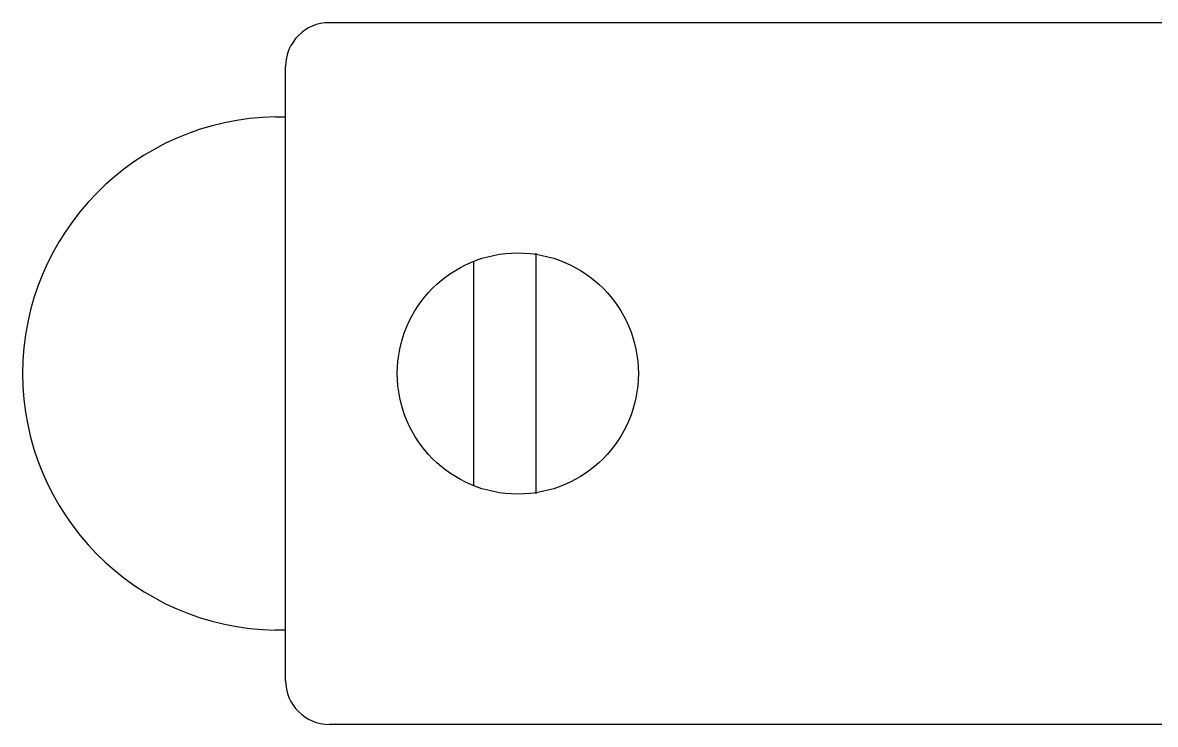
# Model space of a CAD drawing. Extents: x -3080 to 28500, y -1326 to 31609.
# Drawn here: x 6620.027 to 6622.611, y 26385.236 to 26386.836 of the extents above; entities that cross this region are included whole.
import ezdxf

# ---------------------------------------------------------------- set-up
doc = ezdxf.new("R2010")
doc.units = 0
doc.header["$LTSCALE"] = 100
doc.layers.add('0-xref', color=8, linetype='Continuous')
doc.layers.add('188K-SM-07-F10-MECH-CR PIPE-Y2257103$0$AP7P1-SM-08-FNN-120-A(4)-SMP$0$15P6-SM-08-FNN-320-A(10)-UIS-TCM$0$15P6-SM-08-FNN-00-(@10)170308-MIC$0$0-CDS', color=140, linetype='Continuous')

# ---------------------------------------------------------------- blocks, each defined once
blk = doc.blocks.new('188K-SM-07-F10-MECH-CR PIPE-Y2257103$0$CDS-CVD')
at = {"layer": '188K-SM-07-F10-MECH-CR PIPE-Y2257103$0$AP7P1-SM-08-FNN-120-A(4)-SMP$0$15P6-SM-08-FNN-320-A(10)-UIS-TCM$0$15P6-SM-08-FNN-00-(@10)170308-MIC$0$0-CDS', "ltscale": 0.1}
for p, q in [((6624.0169, -72947.9269), (6620.7269, -72947.9269)), ((6620.6269, -72949.4269), (6620.6269, -72948.0269)), ((6620.6042, -72948.1419), (6620.6269, -72948.1419)), ((6621.0555, -72948.4713), (6621.0555, -72948.9825)), ((6621.1978, -72948.4526), (6621.1978, -72949.0013)), ((6620.6269, -72949.3119), (6620.6042, -72949.3119)), ((6624.0169, -72949.5269), (6620.7269, -72949.5269))]:
    blk.add_line(p, q, dxfattribs=at)
blk.add_circle((6621.1569, -72948.7269), 0.275, dxfattribs=at)
for centre, radius, start, end in [((6620.7269, -72948.0269), 0.1, 90, 180), ((6620.6123, -72948.7269), 0.5851, 90.7958, 269.2042), ((6620.7269, -72949.4269), 0.1, 180, 270)]:
    blk.add_arc(centre, radius, start, end, dxfattribs=at)
blk = doc.blocks.new('188K-SM-07-F10-MECH-CR PIPE-Y2257103')
blk.add_blockref('188K-SM-07-F10-MECH-CR PIPE-Y2257103$0$CDS-CVD', (0, 99334.7631))

msp = doc.modelspace()

# ---------------------------------------------------------------- block references
at = {"layer": '0-xref'}
msp.add_blockref('188K-SM-07-F10-MECH-CR PIPE-Y2257103', (0, 0), dxfattribs=at)

doc.saveas('drawing.dxf')
